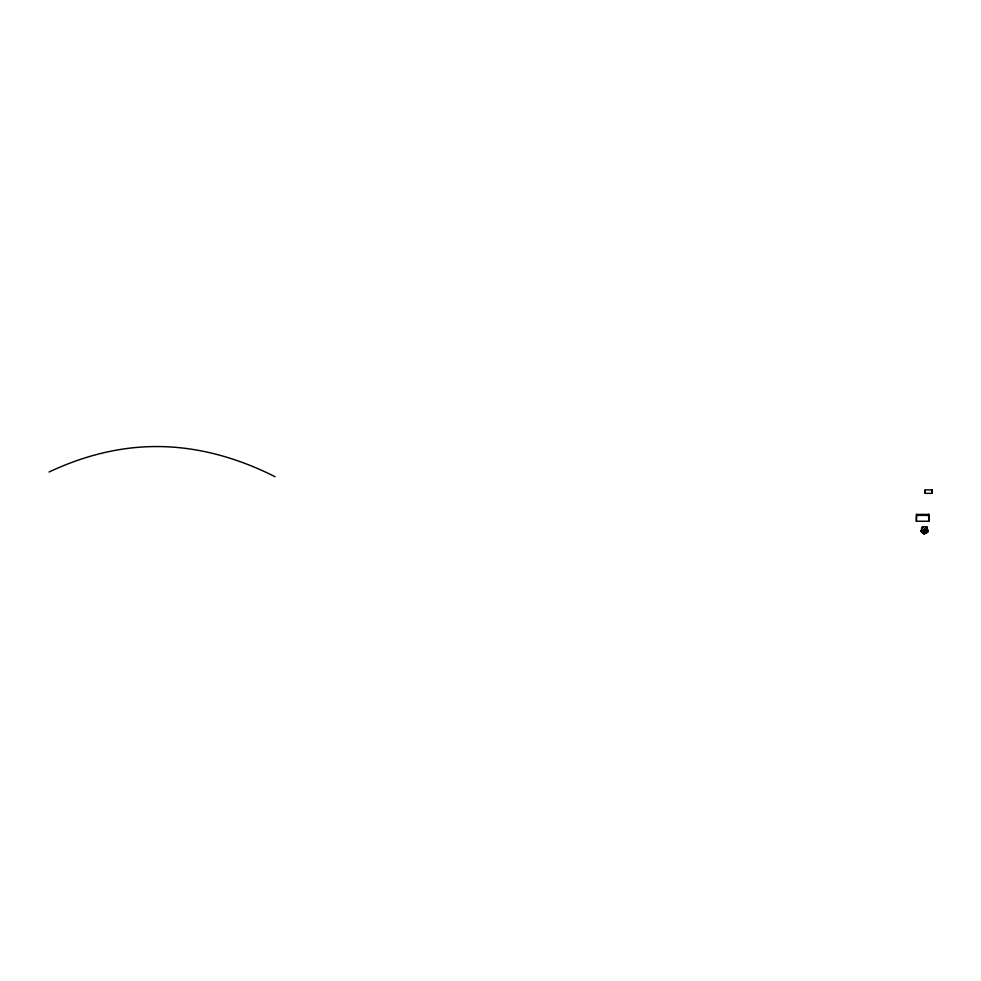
<?xml version="1.0" encoding="UTF-8"?>
<svg xmlns="http://www.w3.org/2000/svg" width="981" height="981" viewBox="0 0 981 981"><rect width="100%" height="100%" fill="white"/><g stroke="black" fill="none" stroke-linecap="round" stroke-linejoin="round"><path stroke-width="1.47" d="M924.249 533.946L924.764 533.026M924.151 534.289L924.789 533.554M924.825 533.738L924.151 533.738M927.511 531.322L928.296 531.776M921.245 530.611L921.245 531.763L921.699 528.379M927.192 527.042L926.162 527.288M927.781 531.604L927.278 528.379M921.858 531.31L921.085 530.929L921.699 530.733M921.392 531.481L922.447 531.199M926.555 527.901L926.309 527.091M921.318 531.543L921.11 530.917M49.05 472.02C75.574 459.476 104.023 450.819 133.257 447.753A230.228 230.228 0 0 1 175.611 447.336C210.339 450.242 244.048 461.033 275.072 476.717M916.708 515.037L928.517 515.037M916.708 515.368L928.517 515.368M916.377 521.218L916.708 514.424M928.86 521.218L928.517 514.424M923.918 529.605L925.058 529.605M923.918 530.746L925.058 530.746M922.814 527.288L921.772 527.594L921.699 531.763M926.53 531.199L927.683 531.494M922.667 527.091L922.128 527.508L922.692 526.76L926.922 527.055L927.278 531.763M924.764 532.205L924.825 533.026M924.151 532.205L924.212 533.615M931.84 489.924L931.84 493.345M927.793 529.789L927.793 530.549M925.23 489.924L925.23 493.345M927.229 530.966A1.533 1.533 0 0 1 926.787 531.702M927.008 531.444A6.622 6.622 0 0 1 921.968 531.444M922.189 531.702A1.533 1.533 0 0 1 921.748 530.966M927.033 531.604A6.622 6.622 0 0 1 921.944 531.604M927.119 531.812A6.855 6.855 0 0 1 921.858 531.812M927.119 532.609A6.855 6.855 0 0 1 921.858 532.609M927.033 532.401A6.622 6.622 0 0 1 921.944 532.401M924.151 530.145L924.825 530.194L924.151 530.145M931.95 489.924L925.108 489.924L925.108 493.345L931.95 493.345L931.95 489.924M928.884 514.4L916.352 514.4L916.352 521.242L928.884 521.242L928.884 514.4M925.058 529.029L923.918 529.029L923.918 531.31L925.058 531.31L925.058 529.029"/></g></svg>
